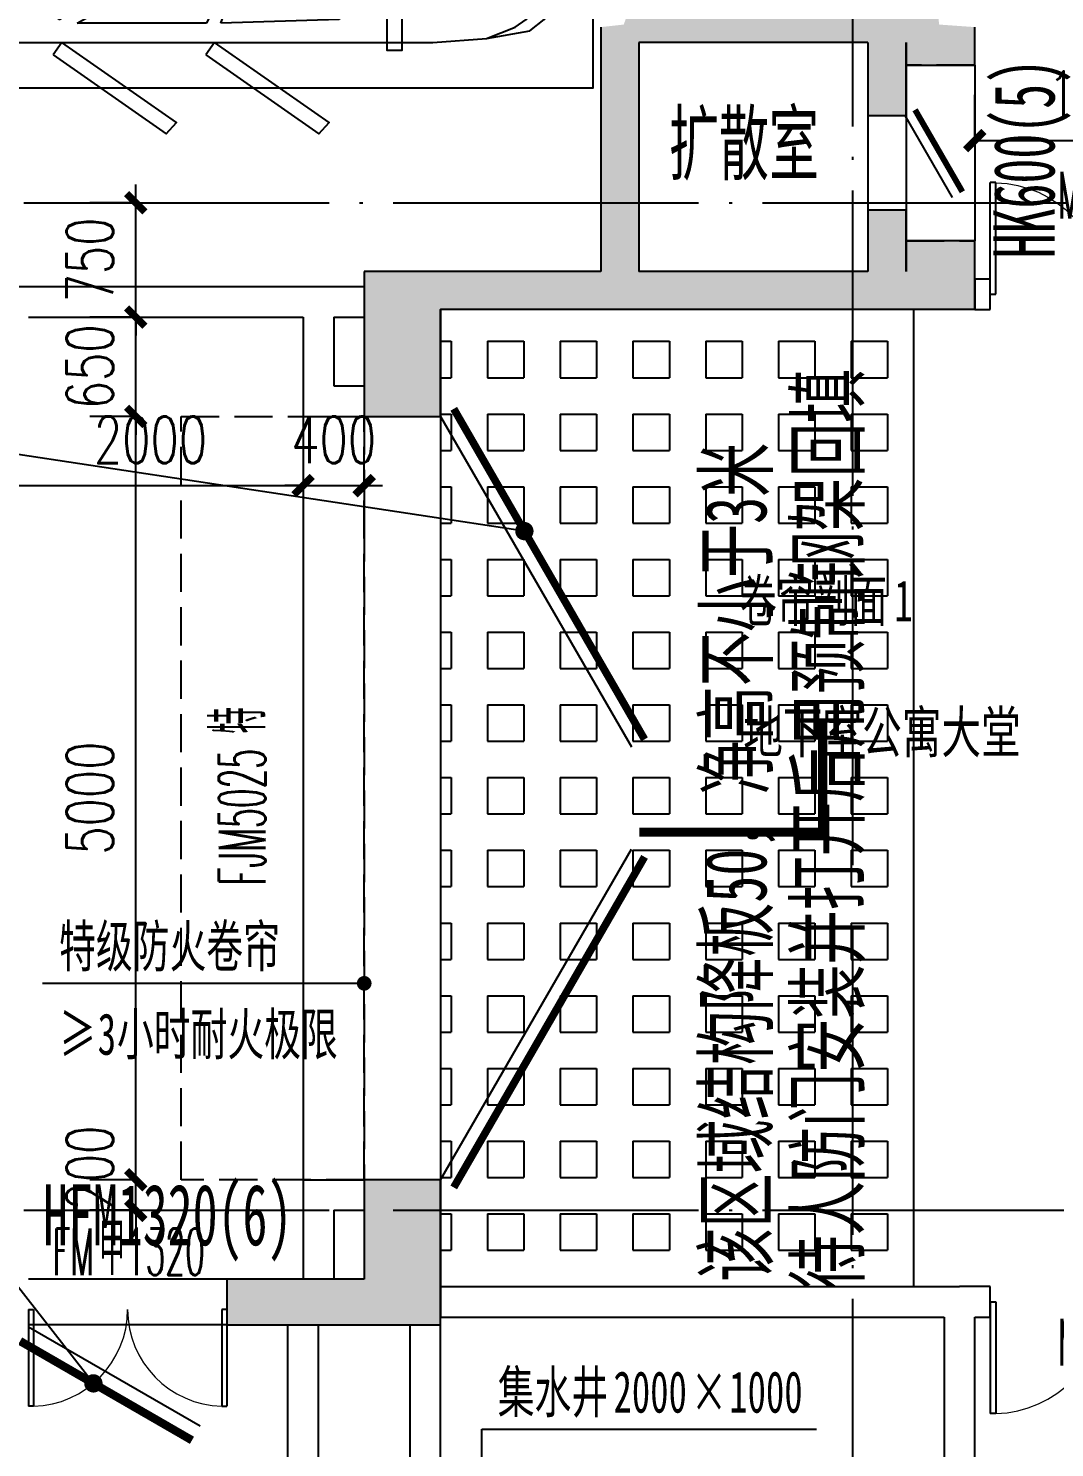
# Model space of a CAD drawing. Header units: millimetres. Extents: x 12325263 to 13848842, y -1463133 to 573208.
# Drawn here: x 12559397 to 12566120, y -1362641 to -1353345 of the extents above; entities that cross this region are included whole.
import ezdxf

# ---------------------------------------------------------------- set-up
doc = ezdxf.new("R2010")
doc.units = ezdxf.units.MM
doc.header["$LTSCALE"] = 1000
for name, pattern in [('__DASH', [0.35, 0.25, -0.1]), ('DASH', [0.35, 0.25, -0.1]), ('DOTE', [2.42, 2, -0.2, 0.02, -0.2]), ('地下室负三层平面图$0$-3F平面$0$$AUDIT_BAD_LTYPE2', [0])]:
    doc.linetypes.add(name, pattern=pattern)
for name, color, linetype in [('A-ANNO-DIMS', 83, 'Continuous'), ('A-ANNO-SYMB', 3, 'Continuous'), ('A-ANNO-TEXT', 7, 'Continuous'), ('A-AXIS', 16, 'DOTE'), ('A-WALL', 5, 'Continuous'), ('A-WALL-PATT', 8, 'Continuous'), ('A_WALL(防火墙)', 151, 'Continuous'), ('AXIS', 3, 'Continuous'), ('DOOR_FIRE', 1, 'Continuous'), ('DOOR_FIRE_TEXT', 7, 'Continuous'), ('PUB_HATCH', 8, 'Continuous'), ('PUB_TEXT', 7, 'Continuous'), ('WINDOW', 4, 'Continuous'), ('WINDOW_TEXT', 7, 'Continuous'), ('人防墙', 6, 'Continuous'), ('人防平时标注', 42, 'Continuous'), ('人防门', 60, 'Continuous'), ('人防门编号', 73, 'Continuous'), ('商业酒店共享车位', 53, 'Continuous'), ('防火卷帘', 141, 'Continuous')]:
    doc.layers.add(name, color=color, linetype=linetype)
doc.layers.add('人防文字', color=3, linetype='Continuous', lineweight=15)
doc.styles.add('_TCH_DIM_T3', font='SIMPLEX.shx', dxfattribs={"width": 0.705882, "bigfont": 'GBCBIG.shx'})
doc.styles.add('_TCH_WINDOW', font='SIMPLEX', dxfattribs={"width": 0.7, "height": 3.5, "bigfont": 'GBCBIG'})
doc.styles.add('TITXV', font='', dxfattribs={"width": 0.7})
doc.styles.add('宋体', font='', dxfattribs={"width": 0.65})
doc.styles.add('标注宋体', font='', dxfattribs={"width": 0.6})
doc.styles.get('TITXV').set_extended_font_data('SimSun')
doc.styles.get('宋体').set_extended_font_data('SimSun')
doc.styles.get('标注宋体').set_extended_font_data('NSimSun')
doc.dimstyles.new('_TCH_ARCH&&120', dxfattribs={"dimtxt": 306, "dimasz": 120, "dimexe": 300, "dimexo": 360, "dimgap": 147, "dimtad": 1, "dimdec": 0, "dimzin": 0, "dimdsep": 46, "dimtxsty": '_TCH_DIM_T3', "dimblk": 'ARCHTICK', "dimcen": 0.09, "dimclrt": 7, "dimazin": 2, "dimtfac": 1, "dimtdec": 0, "dimtix": 1, "dimtmove": 2, "dimatfit": 3, "dimfxl": 1, "dimfxlon": 1, "dimtolj": 1, "dimtzin": 0, "dimarcsym": 0})

# ---------------------------------------------------------------- blocks, each defined once
blk = doc.blocks.new('asdgafgfadagagfdhdagdgfasdgagasdgdfgdsfh$DorLib2D$00000211')
at = {"color": 0}
for p, q in [((-0.5, 0.05), (-0.067, 0.3)), ((0.5, 0.05), (0.067, 0.3))]:
    blk.add_line(p, q, dxfattribs=at)
at = {"color": 0, "const_width": 0.01}
for points in [[(-0.51, 0.0673), (-0.077, 0.3173)], [(0.51, 0.0673), (0.077, 0.3173)]]:
    blk.add_lwpolyline(points, dxfattribs=at)
blk = doc.blocks.new('asdgafgfadagagfdhdagdgfasdgagasdgdfgdsfh$DorLib2D$00000192')
at = {"color": 0}
blk.add_line((-0.5, 0.125), (0.366, 0.625), dxfattribs=at)
at = {"color": 0, "const_width": 0.0417}
blk.add_lwpolyline([(-0.5417, 0.1972), (0.3244, 0.6972)], dxfattribs=at)
blk = doc.blocks.new('asdgafgfadagagfdhdagdgfasdgagasdgdfgdsfh$DorLib2D$00000190')
at = {"color": 0}
blk.add_line((-0.5, 0.187), (0.366, 0.687), dxfattribs=at)
at = {"color": 0, "const_width": 0.0625}
blk.add_lwpolyline([(-0.562, 0.296), (0.304, 0.796)], dxfattribs=at)
blk = doc.blocks.new('asdgafgf20230228-rf3')
at = {"layer": 'PUB_HATCH'}
for points in [[(21870, 7066.7), (21770, 7150), (20370, 7150), (20320, 7016.7), (20420, 6900), (21870, 6900)], [(22036.6, 6983.4), (22020, 7150), (21970, 7150), (21870, 7066.7), (21870, 6900), (21920, 6900)], [(22386.6, 7016.7), (22370, 7150), (22020, 7150), (22036.6, 6983.4), (22170, 6900)], [(20320, 7016.7), (20170, 7000), (20170, 5400), (20286.6, 5316.7), (20420, 5400), (20420, 6900)], [(21920, 6900), (21920, 6420), (22170, 6420), (22170, 6900), (22036.6, 6983.4)], [(22170, 6900), (22170, 6750), (22620, 6750), (22620, 7000), (22386.6, 7016.7)], [(22170, 5400), (22170, 5800), (21920, 5800), (21920, 5400), (22036.6, 5316.7)], [(22620, 5150), (22620, 5600), (22170, 5600), (22170, 5400)], [(18620, 5400), (18620, 4450), (19120, 4450), (19120, 5150)], [(20286.6, 5316.7), (20170, 5400), (18620, 5400), (19120, 5150), (20270, 5150)], [(22036.6, 5316.7), (21920, 5400), (20420, 5400), (20286.6, 5316.7), (20270, 5150), (22020, 5150)], [(22620, 5150), (22170, 5400), (22036.6, 5316.7), (22020, 5150)], [(19120, -1500), (19120, -550), (18620, -550), (18620, -1200)], [(18620, -1200), (17720, -1200), (17720, -1500), (19120, -1500)]]:
    blk.add_hatch(color=256, dxfattribs=at).paths.add_polyline_path(points)
at = {"layer": '人防平时标注'}
h = blk.add_hatch(dxfattribs=at)
h.set_pattern_fill('SQUARE', color=8, scale=150, angle=-90.00007)
h.set_pattern_definition([(269.9999303, (-12577876.82, 1359736.82), (238.125, -0.0002897), [238.125, -238.125]), (359.9999303, (-12577876.82, 1359736.82), (0.0002897, 238.125), [238.125, -238.125])])
h.paths.add_polyline_path([(22220, 5150), (19120, 5150), (19120, -1250), (22220, -1250)])
at = {"layer": '人防墙'}
for p, q in [((20170, 7000), (20170, 5400)), ((22620, 6750), (22620, 7000)), ((20420, 6900), (20420, 5400)), ((21870, 6900), (20420, 6900)), ((21920, 6900), (21870, 6900)), ((21920, 6900), (21920, 6420)), ((22170, 6900), (22170, 6900)), ((22170, 6900), (22170, 6750)), ((22170, 6420), (22170, 6900)), ((22170, 6750), (22620, 6750)), ((21920, 6420), (22170, 6420)), ((22170, 5800), (21920, 5800)), ((21920, 5800), (21920, 5400)), ((22170, 5400), (22170, 5800)), ((22620, 5600), (22170, 5600)), ((22170, 5600), (22170, 5400)), ((22620, 5150), (22620, 5600)), ((18620, 5400), (18620, 4450)), ((20170, 5400), (18620, 5400)), ((21920, 5400), (20420, 5400)), ((22170, 5400), (22170, 5400)), ((19120, 4450), (19120, 5150)), ((20270, 5150), (19120, 5150)), ((22020, 5150), (20270, 5150)), ((22620, 5150), (22020, 5150)), ((18620, 4450), (19120, 4450)), ((19120, -550), (18620, -550)), ((18620, -550), (18620, -1200)), ((19120, -1500), (19120, -550)), ((18620, -1200), (17720, -1200)), ((17720, -1200), (17720, -1500)), ((17720, -1500), (19120, -1500))]:
    blk.add_line(p, q, dxfattribs=at)
at = {"layer": '人防平时标注'}
blk.add_lwpolyline([(22220, 5150), (19120, 5150), (19120, -1250), (22220, -1250)], close=True, dxfattribs=at)
at = {"layer": '人防门', "linetype": 'DASH'}
for p, q in [((22620, 6750), (22170, 6750)), ((22170, 5600), (22620, 5600))]:
    blk.add_line(p, q, dxfattribs=at)
at = {"layer": '人防门'}
for p, q in [((22170, 6750, 31.5), (22170, 5600, 31.5)), ((22620, 6750, 31.5), (22620, 5600, 31.5)), ((21920, 6420, 0), (21920, 5800, 0)), ((22170, 6420, 0), (22170, 5800, 0)), ((17720, -1200), (16420, -1200)), ((17720, -1500), (16420, -1500))]:
    blk.add_line(p, q, dxfattribs=at)
at = {"layer": '人防门编号'}
for p, q in [((19669.2, 3698.8), (14923.2, 4416.8)), ((16845.9, -1883.5), (13722.2, 2109.5))]:
    blk.add_line(p, q, dxfattribs=at)
at = {"layer": '人防门编号', "const_width": 60}
for points in [[(19698.9, 3694.3, 1), (19639.5, 3703.2, 1)], [(16864.4, -1907.1, 1), (16827.4, -1859.8, 1)]]:
    blk.add_lwpolyline(points, format="xyb", close=True, dxfattribs=at)
at = {"layer": '人防门'}
for name, p, xscale, yscale, zscale, rotation in [('asdgafgfadagagfdhdagdgfasdgagasdgdfgdsfh$DorLib2D$00000190', (22045, 6110), 620, 620, 250, 269.999759570935), ('asdgafgfadagagfdhdagdgfasdgagasdgdfgdsfh$DorLib2D$00000192', (17070, -1350), -1300, 1300, 300, 179.9999264240793)]:
    blk.add_blockref(name, p, dxfattribs=dict(at, xscale=xscale, yscale=yscale, zscale=zscale, rotation=rotation))
at = {"layer": '人防门', "ltscale": 1000, "xscale": 5000, "yscale": 5000, "zscale": 500, "rotation": 269.9998030893573}
blk.add_blockref('asdgafgfadagagfdhdagdgfasdgagasdgdfgdsfh$DorLib2D$00000211', (18870, 1950), dxfattribs=at)
at = {"layer": '人防平时标注', "style": '标注宋体', "width": 0.65}
for s, p in [('待人防门安装并打开后用预制钢架回填', (21854.7, -1267.5, 0)), ('该区域结构降板50，净高不小于3米', (21254.7, -1217.4, 0))]:
    blk.add_text(s, height=400, rotation=89.99993, dxfattribs=at).set_placement(p)
at = {"layer": '人防文字', "style": '标注宋体', "width": 0.6}
blk.add_text('扩散室', height=400, rotation=359.99992, dxfattribs=at).set_placement((20616.7, 6040.9, 0))
at = {"layer": '人防门编号', "style": '标注宋体', "width": 0.6}
for s, rotation, p in [('HK600(5)', 90, (23142, 5485.6, 0)), ('HFM1320(6)', 359.99945, (16516.6, -979, 0))]:
    blk.add_text(s, height=400, rotation=rotation, dxfattribs=at).set_placement(p)
blk = doc.blocks.new('qlzw')
at = {"layer": 'A-AXIS'}
for p, q in [((12431366.8, 979489.8), (12431366.8, 1082089.8)), ((12411416.8, 1027389.8), (12486866.8, 1027389.8)), ((12411416.8, 1020789.8), (12486866.8, 1020789.8))]:
    blk.add_line(p, q, dxfattribs=at)
blk = doc.blocks.new('asdfsfsdf')
at = {"color": 253, "linetype": '地下室负三层平面图$0$-3F平面$0$$AUDIT_BAD_LTYPE2', "transparency": 33554559, "extrusion": (0.000447791, 3.52996e-16, 1)}
for p, q in [((-500, -141.2, 0.2), (-725, -211.8, 0.3)), ((-168.7, -110, 0.1), (-500, -141.2, 0.2)), ((168.7, -110, -0.1), (-168.7, -110, 0.1)), ((168.7, -110, -0.1), (500, -141.2, -0.2)), ((500, -141.2, -0.2), (725, -211.8, -0.3)), ((-725, -211.8, 0.3), (-825, -329.4, 0.4)), ((-350, -258.8, 0.2), (-575, -1317.6, 0.3)), ((350, -258.8, -0.2), (575, -1317.6, -0.3)), ((725, -211.8, -0.3), (825, -329.4, -0.4)), ((-825, -329.4, 0.4), (-875, -447.1, 0.4)), ((825, -329.4, -0.4), (875, -447.1, -0.4)), ((-275, -1364.7, 0.1), (-575, -1411.8, 0.3)), ((0, -1341.2), (-275, -1364.7, 0.1)), ((0, -1341.2), (275, -1364.7, -0.1)), ((275, -1364.7, -0.1), (575, -1411.8, -0.3)), ((-675, -1458.8, 0.3), (-750, -1552.9, 0.3)), ((-575, -1411.8, 0.3), (-675, -1458.8, 0.3)), ((575, -1411.8, -0.3), (675, -1458.8, -0.3)), ((675, -1458.8, -0.3), (750, -1552.9, -0.3)), ((-750, -1552.9, 0.3), (-525, -1952.9, 0.2)), ((750, -1552.9, -0.3), (525, -1952.9, -0.2)), ((-775, -2517.6, 0.3), (-775, -1670.6, 0.3)), ((-775, -1670.6, 0.3), (-575, -2023.5, 0.3)), ((775, -1670.6, -0.3), (575, -2023.5, -0.3)), ((775, -2517.6, -0.3), (775, -1670.6, -0.3)), ((-275, -1882.4, 0.1), (0, -1858.8)), ((275, -1882.4, -0.1), (0, -1858.8)), ((-525, -1952.9, 0.2), (-425, -1905.9, 0.2)), ((-425, -1905.9, 0.2), (-275, -1882.4, 0.1)), ((425, -1905.9, -0.2), (275, -1882.4, -0.1)), ((525, -1952.9, -0.2), (425, -1905.9, -0.2)), ((-575, -2023.5, 0.3), (-575, -2611.8, 0.3)), ((575, -2023.5, -0.3), (575, -2611.8, -0.3)), ((-575, -2611.8, 0.3), (-775, -2517.6, 0.3)), ((575, -2611.8, -0.3), (775, -2517.6, -0.3)), ((-775, -2611.8, 0.3), (-575, -2682.4, 0.3)), ((-750, -3388.2, 0.3), (-775, -2611.8, 0.3)), ((-575, -2682.4, 0.3), (-575, -3129.4, 0.3)), ((775, -2611.8, -0.3), (575, -2682.4, -0.3)), ((575, -2682.4, -0.3), (575, -3129.4, -0.3)), ((750, -3388.2, -0.3), (775, -2611.8, -0.3)), ((-575, -3129.4, 0.3), (-600, -3247.1, 0.3)), ((575, -3129.4, -0.3), (600, -3247.1, -0.3)), ((-600, -3247.1, 0.3), (-725, -3411.8, 0.3)), ((600, -3247.1, -0.3), (725, -3411.8, -0.3)), ((-725, -3411.8, 0.3), (-750, -3388.2, 0.3)), ((725, -3411.8, -0.3), (750, -3388.2, -0.3)), ((-625, -3505.9, 0.3), (-675, -3600, 0.3)), ((-600, -3482.4, 0.3), (-625, -3505.9, 0.3)), ((-575, -3482.4, 0.3), (-600, -3482.4, 0.3)), ((-550, -3505.9, 0.2), (-575, -3482.4, 0.3)), ((-500, -3529.4, 0.2), (-550, -3505.9, 0.2)), ((-275, -3552.9, 0.1), (-500, -3529.4, 0.2)), ((275, -3552.9, -0.1), (500, -3529.4, -0.2)), ((500, -3529.4, -0.2), (550, -3505.9, -0.2)), ((550, -3505.9, -0.2), (575, -3482.4, -0.3)), ((575, -3482.4, -0.3), (600, -3482.4, -0.3)), ((600, -3482.4, -0.3), (625, -3505.9, -0.3)), ((625, -3505.9, -0.3), (675, -3600, -0.3)), ((-675, -3600, 0.3), (-675, -3741.2, 0.3)), ((0, -3552.9), (-275, -3552.9, 0.1)), ((0, -3552.9), (275, -3552.9, -0.1)), ((675, -3600, -0.3), (675, -3741.2, -0.3)), ((-675, -3741.2, 0.3), (-625, -3882.4, 0.3)), ((675, -3741.2, -0.3), (625, -3882.4, -0.3)), ((-625, -3882.4, 0.3), (-550, -3952.9, 0.2)), ((625, -3882.4, -0.3), (550, -3952.9, -0.2)), ((-550, -3952.9, 0.2), (-200, -4023.5, 0.1)), ((550, -3952.9, -0.2), (200, -4023.5, -0.1)), ((-200, -4023.5, 0.1), (0, -4023.5)), ((200, -4023.5, -0.1), (0, -4023.5)), ((-875, -4352.9, 0.4), (-800, -4541.2, 0.4)), ((875, -4352.9, -0.4), (800, -4541.2, -0.4)), ((-800, -4541.2, 0.4), (-750, -4611.8, 0.3)), ((800, -4541.2, -0.4), (750, -4611.8, -0.3)), ((-750, -4611.8, 0.3), (-641.2, -4680, 0.3)), ((750, -4611.8, -0.3), (641.2, -4680, -0.3)), ((641.2, -4680, -0.3), (-641.2, -4680, 0.3))]:
    blk.add_line(p, q, dxfattribs=at)
for points in [[(-475, -23.5), (-150, 0), (150, 0), (475, -23.5), (725, -94.1), (800, -141.2), (875, -258.8), (900, -823.5), (900, -4000), (875, -4352.9), (825, -4635.3), (750, -4729.4), (675, -4776.5), (500, -4800), (-500, -4800), (-675, -4776.5), (-750, -4729.4), (-825, -4635.3), (-875, -4352.9), (-900, -4000), (-900, -823.5), (-875, -258.8), (-800, -141.2), (-725, -94.1)], [(-981.9, -1513.2), (-1500, -2253.1), (-1425.3, -2320.8), (-900, -1570.6)]]:
    blk.add_lwpolyline(points, close=True, dxfattribs=at)
at = {"color": 253, "linetype": '地下室负三层平面图$0$-3F平面$0$$AUDIT_BAD_LTYPE2', "transparency": 33554559, "extrusion": (0.000447791, 3.52996e-16, 1), "elevation": 0}
for points in [[(981.9, -1513.2), (1500, -2253.1), (1425.3, -2320.8), (900, -1570.6)], [(-900, -2570.6), (-981.9, -2513.2), (-1500, -3253.1), (-1425.3, -3320.8)], [(981.9, -2513.2), (1500, -3253.1), (1425.3, -3320.8), (900, -2570.6)]]:
    blk.add_lwpolyline(points, close=True, dxfattribs=at)
blk = doc.blocks.new('A$C06465456')
for points in [[(0, 5300), (2400, 5300), (2400, 0), (0, 0)], [(250, 4050), (250, 3950), (2150, 3950), (2150, 4050)]]:
    blk.add_lwpolyline(points, close=True)
at = {"xscale": -1, "rotation": 180}
blk.add_blockref('asdfsfsdf', (1200, 250), dxfattribs=at)
blk = doc.blocks.new('_ArchTick')
at = {"color": 0, "linetype": 'ByBlock', "const_width": 0.4}
blk.add_lwpolyline([(-0.5, -0.5), (0.5, 0.5)], dxfattribs=at)
blk = doc.blocks.new('*D3245')
at = {"layer": 'A-ANNO-DIMS', "color": 0, "lineweight": -2, "transparency": 16777216}
for p, q in [((12560100, -1354486.8), (12560100, -1354366.8)), ((12560101, -1354486.8), (12559800, -1354486.8)), ((12560100, -1355236.8), (12560100, -1354486.8)), ((12560101, -1355236.8), (12559800, -1355236.8)), ((12560100, -1355236.8), (12560100, -1355356.8))]:
    blk.add_line(p, q, dxfattribs=at)
at = {"layer": 'Defpoints', "color": 0, "transparency": 16777216}
for p in [(12560100, -1354486.8), (12561196.8, -1354486.8), (12561196.8, -1355236.8)]:
    blk.add_point(p, dxfattribs=at)
at = {"layer": 'A-ANNO-DIMS', "color": 0, "lineweight": -2, "transparency": 16777216, "xscale": 120, "yscale": 120, "zscale": 120}
for p, rotation in [((12560100, -1354486.8), 270), ((12560100, -1355236.8), 90)]:
    blk.add_blockref('_ArchTick', p, dxfattribs=dict(at, rotation=rotation))
at = {"layer": 'A-ANNO-DIMS', "color": 7, "transparency": 16777216, "insert": (12559800, -1354861.8), "char_height": 306, "attachment_point": 5, "rotation": 90, "style": '_TCH_DIM_T3'}
blk.add_mtext('\\A1;750', dxfattribs=at)
blk = doc.blocks.new('*D3246')
at = {"layer": 'A-ANNO-DIMS', "color": 0, "lineweight": -2, "transparency": 16777216}
for p, q in [((12560100, -1355236.8), (12560100, -1355116.8)), ((12560101, -1355236.8), (12559800, -1355236.8)), ((12560100, -1355886.8), (12560100, -1355236.8)), ((12560101, -1355886.8), (12559800, -1355886.8)), ((12560100, -1355886.8), (12560100, -1356006.8))]:
    blk.add_line(p, q, dxfattribs=at)
at = {"layer": 'Defpoints', "color": 0, "transparency": 16777216}
for p in [(12560100, -1355236.8), (12561196.8, -1355236.8), (12561196.8, -1355886.8)]:
    blk.add_point(p, dxfattribs=at)
at = {"layer": 'A-ANNO-DIMS', "color": 0, "lineweight": -2, "transparency": 16777216, "xscale": 120, "yscale": 120, "zscale": 120}
for p, rotation in [((12560100, -1355236.8), 270), ((12560100, -1355886.8), 90)]:
    blk.add_blockref('_ArchTick', p, dxfattribs=dict(at, rotation=rotation))
at = {"layer": 'A-ANNO-DIMS', "color": 7, "transparency": 16777216, "insert": (12559800, -1355561.8), "char_height": 306, "attachment_point": 5, "rotation": 90, "style": '_TCH_DIM_T3'}
blk.add_mtext('\\A1;650', dxfattribs=at)
blk = doc.blocks.new('*D3247')
at = {"layer": 'A-ANNO-DIMS', "color": 0, "lineweight": -2, "transparency": 16777216}
for p, q in [((12560101, -1355886.8), (12559800, -1355886.8)), ((12560100, -1360886.8), (12560100, -1355886.8)), ((12560101, -1360886.8), (12559800, -1360886.8))]:
    blk.add_line(p, q, dxfattribs=at)
at = {"layer": 'Defpoints', "color": 0, "transparency": 16777216}
for p in [(12560100, -1355886.8), (12561196.8, -1355886.8), (12561196.8, -1360886.8)]:
    blk.add_point(p, dxfattribs=at)
at = {"layer": 'A-ANNO-DIMS', "color": 0, "lineweight": -2, "transparency": 16777216, "xscale": 120, "yscale": 120, "zscale": 120}
for p, rotation in [((12560100, -1355886.8), 90), ((12560100, -1360886.8), 270)]:
    blk.add_blockref('_ArchTick', p, dxfattribs=dict(at, rotation=rotation))
at = {"layer": 'A-ANNO-DIMS', "color": 7, "transparency": 16777216, "insert": (12559800, -1358386.8), "char_height": 306, "attachment_point": 5, "rotation": 90, "style": '_TCH_DIM_T3'}
blk.add_mtext('\\A1;5000', dxfattribs=at)
blk = doc.blocks.new('*D3248')
at = {"layer": 'A-ANNO-DIMS', "color": 0, "lineweight": -2, "transparency": 16777216}
for p, q in [((12560100, -1360886.8), (12560100, -1360766.8)), ((12560101, -1360886.8), (12559800, -1360886.8)), ((12560100, -1361086.8), (12560100, -1360886.8)), ((12560101, -1361086.8), (12559800, -1361086.8)), ((12560100, -1361086.8), (12560100, -1361206.8))]:
    blk.add_line(p, q, dxfattribs=at)
at = {"layer": 'Defpoints', "color": 0, "transparency": 16777216}
for p in [(12560100, -1360886.8), (12561196.8, -1360886.8), (12561196.8, -1361086.8)]:
    blk.add_point(p, dxfattribs=at)
at = {"layer": 'A-ANNO-DIMS', "color": 0, "lineweight": -2, "transparency": 16777216, "xscale": 120, "yscale": 120, "zscale": 120}
for p, rotation in [((12560100, -1360886.8), 270), ((12560100, -1361086.8), 90)]:
    blk.add_blockref('_ArchTick', p, dxfattribs=dict(at, rotation=rotation))
at = {"layer": 'A-ANNO-DIMS', "color": 7, "transparency": 16777216, "insert": (12559800, -1360810), "char_height": 306, "attachment_point": 5, "rotation": 90, "style": '_TCH_DIM_T3'}
blk.add_mtext('\\A1;200', dxfattribs=at)
blk = doc.blocks.new('*D3297')
at = {"layer": 'A-ANNO-DIMS', "color": 0, "lineweight": -2, "transparency": 16777216}
for p, q in [((12559196.8, -1356339), (12559196.8, -1356640)), ((12559196.8, -1356340), (12561196.8, -1356340)), ((12561196.8, -1356339), (12561196.8, -1356640))]:
    blk.add_line(p, q, dxfattribs=at)
at = {"layer": 'Defpoints', "color": 0, "transparency": 16777216}
for p in [(12559196.8, -1355236.8), (12561196.8, -1355236.8), (12561196.8, -1356340)]:
    blk.add_point(p, dxfattribs=at)
at = {"layer": 'A-ANNO-DIMS', "color": 0, "lineweight": -2, "transparency": 16777216, "xscale": 120, "yscale": 120, "zscale": 120, "rotation": 180}
blk.add_blockref('_ArchTick', (12559196.8, -1356340), dxfattribs=at)
at = {"layer": 'A-ANNO-DIMS', "color": 0, "lineweight": -2, "transparency": 16777216, "xscale": 120, "yscale": 120, "zscale": 120}
blk.add_blockref('_ArchTick', (12561196.8, -1356340), dxfattribs=at)
at = {"layer": 'A-ANNO-DIMS', "color": 7, "transparency": 16777216, "insert": (12560196.8, -1356040), "char_height": 306, "attachment_point": 5, "style": '_TCH_DIM_T3'}
blk.add_mtext('\\A1;2000', dxfattribs=at)
blk = doc.blocks.new('*D3298')
at = {"layer": 'A-ANNO-DIMS', "color": 0, "lineweight": -2, "transparency": 16777216}
for p, q in [((12561196.8, -1356340), (12561076.8, -1356340)), ((12561196.8, -1356339), (12561196.8, -1356640)), ((12561196.8, -1356340), (12561596.8, -1356340)), ((12561596.8, -1356339), (12561596.8, -1356640)), ((12561596.8, -1356340), (12561716.8, -1356340))]:
    blk.add_line(p, q, dxfattribs=at)
at = {"layer": 'Defpoints', "color": 0, "transparency": 16777216}
for p in [(12561196.8, -1355236.8), (12561596.8, -1355236.8), (12561596.8, -1356340)]:
    blk.add_point(p, dxfattribs=at)
at = {"layer": 'A-ANNO-DIMS', "color": 0, "lineweight": -2, "transparency": 16777216, "xscale": 120, "yscale": 120, "zscale": 120}
blk.add_blockref('_ArchTick', (12561196.8, -1356340), dxfattribs=at)
at = {"layer": 'A-ANNO-DIMS', "color": 0, "lineweight": -2, "transparency": 16777216, "xscale": 120, "yscale": 120, "zscale": 120, "rotation": 180}
blk.add_blockref('_ArchTick', (12561596.8, -1356340), dxfattribs=at)
at = {"layer": 'A-ANNO-DIMS', "color": 7, "transparency": 16777216, "insert": (12561396.8, -1356040), "char_height": 306, "attachment_point": 5, "style": '_TCH_DIM_T3'}
blk.add_mtext('\\A1;400', dxfattribs=at)
blk = doc.blocks.new('*D3299')
at = {"layer": 'A-ANNO-DIMS', "color": 0, "lineweight": -2, "transparency": 16777216}
for p, q in [((12565596.8, -1354081), (12565596.8, -1353780)), ((12567296.8, -1354081), (12567296.8, -1353780)), ((12565596.8, -1354080), (12567296.8, -1354080))]:
    blk.add_line(p, q, dxfattribs=at)
at = {"layer": 'Defpoints', "color": 0, "transparency": 16777216}
for p in [(12567296.8, -1354080), (12565596.8, -1354986.8), (12567296.8, -1354986.8)]:
    blk.add_point(p, dxfattribs=at)
at = {"layer": 'A-ANNO-DIMS', "color": 0, "lineweight": -2, "transparency": 16777216, "xscale": 120, "yscale": 120, "zscale": 120, "rotation": 180}
blk.add_blockref('_ArchTick', (12565596.8, -1354080), dxfattribs=at)
at = {"layer": 'A-ANNO-DIMS', "color": 0, "lineweight": -2, "transparency": 16777216, "xscale": 120, "yscale": 120, "zscale": 120}
blk.add_blockref('_ArchTick', (12567296.8, -1354080), dxfattribs=at)
at = {"layer": 'A-ANNO-DIMS', "color": 7, "transparency": 16777216, "insert": (12566446.8, -1353780), "char_height": 306, "attachment_point": 5, "style": '_TCH_DIM_T3'}
blk.add_mtext('\\A1;1700', dxfattribs=at)
blk = doc.blocks.new('$DorLib2D$00000002')
for p, q in [((-0.5, 0), (-0.5, 0.4875)), ((-0.475, 0.4875), (-0.5, 0.4875)), ((-0.475, 0), (-0.475, 0.4875)), ((0.475, 0), (0.475, 0.4875)), ((0.475, 0.4875), (0.5, 0.4875)), ((0.5, 0), (0.5, 0.4875)), ((-0.5, 0), (-0.475, 0)), ((0.5, 0), (0.475, 0))]:
    blk.add_line(p, q)
at = {"lineweight": 13}
for centre, start, end in [((-0.4875, 0), 0, 88.53072), ((0.4875, 0), 91.46928, 180)]:
    blk.add_arc(centre, 0.4875, start, end, dxfattribs=at)
blk = doc.blocks.new('$DorLib2D$00000037')
at = {"linetype": 'DASH'}
blk.add_line((0.5, 0), (-0.5, 0), dxfattribs=at)

msp = doc.modelspace()

# ---------------------------------------------------------------- hatches: boundary and pattern name
at = {"layer": 'A-WALL-PATT'}
h = msp.add_hatch(dxfattribs=at)
h.set_pattern_fill('ANSI37', color=252, scale=400)
h.set_pattern_definition([(45, (0, 0), (-449.012806, 449.012806), []), (135, (0, 0), (-449.012806, -449.012806), [])])
h.paths.add_polyline_path([(12504241.6, -1283958), (12637591.6, -1283958), (12637591.6, -1405608), (12504241.6, -1405608)])
h.paths.add_polyline_path([(12536667.4, -1284257.5), (12508912.2, -1303721.7), (12510476.6, -1305952.6), (12510476.6, -1360683.5), (12523697, -1360697.5), (12523657.2, -1398386.8), (12613949.5, -1398386.7), (12628138.6, -1317575.9), (12611264, -1314613), (12574996.8, -1314613), (12574997.8, -1307236.8), (12568296.8, -1307236.8), (12568296.8, -1310085.9), (12554779.2, -1310084.1)], flags=16)

# ---------------------------------------------------------------- linework, layer by layer
at = {"layer": 'A-ANNO-SYMB', "const_width": 60}
msp.add_lwpolyline([(12564600, -1357890), (12564600, -1358610), (12563400, -1358610)], dxfattribs=at)
at = {"layer": 'A-WALL'}
for p, q in [((12559196.8, -1355036.8), (12561296.8, -1355036.8)), ((12561296.8, -1355036.8), (12561596.8, -1355036.8)), ((12561596.8, -1355036.8), (12561596.8, -1355236.8)), ((12565696.8, -1354986.8), (12565596.8, -1354986.8)), ((12565596.8, -1354986.8), (12565596.8, -1355186.8)), ((12565696.8, -1355186.8), (12565696.8, -1354986.8)), ((12559396.8, -1355236.8), (12561196.8, -1355236.8)), ((12561196.8, -1355236.8), (12561196.8, -1355886.8)), ((12561396.8, -1355236.8), (12561396.8, -1355686.8)), ((12561396.8, -1355236.8), (12561596.8, -1355236.8)), ((12565596.8, -1355186.8), (12565696.8, -1355186.8)), ((12561396.8, -1355686.8), (12561596.9, -1355686.8)), ((12561596.9, -1355686.8), (12561596.9, -1355886.8)), ((12561196.8, -1355886.8), (12561596.9, -1355886.8)), ((12561196.8, -1360886.8), (12561196.8, -1361536.8)), ((12561196.8, -1360886.8), (12561596.8, -1360886.8)), ((12561596.8, -1360886.8), (12561596.8, -1361086.8)), ((12561396.8, -1361086.8), (12561396.8, -1361536.8)), ((12561396.8, -1361086.8), (12561596.8, -1361086.8)), ((12561396.8, -1361536.8), (12561196.8, -1361536.8)), ((12562096.8, -1361586.8), (12565496.8, -1361586.8)), ((12562096.8, -1361586.8), (12562096.8, -1361786.8)), ((12565696.8, -1361586.8), (12565496.8, -1361586.8)), ((12565696.8, -1361786.8), (12565696.8, -1361586.8)), ((12561096.8, -1364286.8), (12561096.8, -1361836.8)), ((12561096.8, -1361836.8), (12561296.8, -1361836.8)), ((12561296.8, -1364286.8), (12561296.8, -1361836.8)), ((12561896.8, -1364286.8), (12561896.8, -1361836.8)), ((12561896.8, -1361836.8), (12562096.8, -1361836.8)), ((12562096.8, -1361786.8), (12565396.8, -1361786.8)), ((12562096.8, -1364286.8), (12562096.8, -1361836.8)), ((12565396.8, -1361786.8), (12565396.8, -1363186.8)), ((12565596.8, -1363186.8), (12565596.8, -1361786.8)), ((12565596.8, -1361786.8), (12565696.8, -1361786.8))]:
    msp.add_line(p, q, dxfattribs=at)
at = {"layer": 'AXIS'}
for p, q in [((12560970, -1359600), (12559490, -1359600)), ((12561596.8, -1359600), (12560970, -1359600)), ((12562366.8, -1364036.8), (12562366.8, -1362520)), ((12562366.8, -1362520), (12564560, -1362520))]:
    msp.add_line(p, q, dxfattribs=at)
at = {"layer": 'AXIS', "const_width": 48}
msp.add_lwpolyline([(12561620.8, -1359600, 1), (12561572.8, -1359600, 1)], format="xyb", close=True, dxfattribs=at)
at = {"layer": '防火卷帘', "color": 6, "linetype": '__DASH'}
msp.add_lwpolyline([(12560396.8, -1355886.7), (12561596.8, -1355886.7), (12561596.8, -1360886.4), (12560396.8, -1360886.4)], close=True, dxfattribs=at)
at = {"layer": '防火卷帘', "linetype": 'DASH'}
msp.add_lwpolyline([(12561596.8, -1360886.8), (12561596.8, -1355886.7)], dxfattribs=at)

# ---------------------------------------------------------------- block references
at = {"layer": 'A_WALL(防火墙)'}
msp.add_blockref('qlzw', (133430, -2381876.5), dxfattribs=at)
at = {"layer": 'DOOR_FIRE', "xscale": -1300, "yscale": -1300, "zscale": 100}
msp.add_blockref('$DorLib2D$00000002', (12560046.8, -1361736.8), dxfattribs=at)
at = {"layer": 'WINDOW'}
ref = msp.add_blockref('$DorLib2D$00000002', (12566446.8, -1355086.8), dxfattribs=dict(at, xscale=-1500, yscale=1500, zscale=200, rotation=359.9999999999649))
ref.add_attrib('A', 'M1521', (12566140.8, -1354589.8), dxfattribs={"layer": 'WINDOW_TEXT', "height": 306, "style": '_TCH_WINDOW', "width": 0.494118})
ref = msp.add_blockref('$DorLib2D$00000002', (12566446.8, -1361686.8), dxfattribs=dict(at, xscale=-1500, yscale=-1500, zscale=200, rotation=359.9997894670259))
ref.add_attrib('A', 'M1521', (12566140.8, -1362103), dxfattribs={"layer": 'WINDOW_TEXT', "height": 306, "rotation": 359.99979, "style": '_TCH_WINDOW', "width": 0.494118})
at = {"layer": '人防墙'}
msp.add_blockref('asdgafgf20230228-rf3', (12542976.8, -1360336.8), dxfattribs=at)
at = {"layer": '商业酒店共享车位', "rotation": 270}
msp.add_blockref('A$C06465456', (12557795.5, -1351336.8), dxfattribs=at)
at = {"layer": '防火卷帘', "xscale": 5000, "yscale": 5000, "zscale": 100, "rotation": 90.00000000000401}
msp.add_blockref('$DorLib2D$00000037', (12561196.8, -1358386.8), dxfattribs=at)

# ---------------------------------------------------------------- texts
at = {"layer": 'A-ANNO-TEXT'}
for s, style, width, p in [('卷帘剖面', '宋体', 0.65, (12564058.4, -1357230)), ('1', '宋体', 0.65, (12565069.5, -1357230)), ('地下室公寓大堂', 'TITXV', 0.7, (12564080, -1358090, 0))]:
    msp.add_text(s, height=271.9, dxfattribs=dict(at, style=style, width=width)).set_placement(p)
at = {"layer": 'DOOR_FIRE_TEXT', "style": '_TCH_WINDOW'}
for s, height, width, p in [('甲', 347.2, 0.7, (12559857.6, -1361510.9)), ('FM', 306, 0.494118, (12559555.2, -1361510.9)), ('1320', 306, 0.494118, (12560034.5, -1361510.9))]:
    msp.add_text(s, height=height, dxfattribs=dict(at, width=width)).set_placement(p)
at = {"layer": 'PUB_TEXT', "style": '宋体', "width": 0.65}
for s, p in [('特级防火卷帘', (12559598, -1359492)), ('≥', (12559598, -1360068)), ('3', (12559850.8, -1360068)), ('小时耐火极限', (12559977.1, -1360068)), ('集水井', (12562471.4, -1362412)), ('2000', (12563229.7, -1362412)), ('×', (12563735.2, -1362412)), ('1000', (12563987.9, -1362412))]:
    msp.add_text(s, height=271.9, dxfattribs=at).set_placement(p)
at = {"layer": 'WINDOW_TEXT', "style": '_TCH_WINDOW'}
for s, height, width, p in [('特', 347.2, 0.7, (12560950, -1357965)), ('FJM5025', 306, 0.494118, (12560950, -1358958.6))]:
    msp.add_text(s, height=height, rotation=90, dxfattribs=dict(at, width=width)).set_placement(p)

# ---------------------------------------------------------------- dimensions: what is measured, and where the dimension line sits
at = {"layer": 'A-ANNO-DIMS'}
for p1, p2, distance, picture, middle in [((12565596.8, -1354986.8), (12567296.8, -1354986.8), 906.8, '*D3299', (12566446.8, -1353780)), ((12561196.8, -1355236.8), (12561196.8, -1354486.8), 1096.8, '*D3245', (12559800, -1354861.8)), ((12561196.8, -1355886.8), (12561196.8, -1355236.8), 1096.8, '*D3246', (12559800, -1355561.8)), ((12559196.8, -1355236.8), (12561196.8, -1355236.8), -1103.2, '*D3297', (12560196.8, -1356040)), ((12561196.8, -1355236.8), (12561596.8, -1355236.8), -1103.2, '*D3298', (12561396.8, -1356040)), ((12561196.8, -1360886.8), (12561196.8, -1355886.8), 1096.8, '*D3247', (12559800, -1358386.8))]:
    dim = msp.add_aligned_dim(p1=p1, p2=p2, distance=distance, dimstyle='_TCH_ARCH&&120', dxfattribs=at)
    dim.commit()
    dim.dimension.update_dxf_attribs({"geometry": picture, "text_midpoint": middle})
dim = msp.add_linear_dim(base=(12560100, -1360886.8), p1=(12561196.8, -1361086.8), p2=(12561196.8, -1360886.8), angle=90, dimstyle='_TCH_ARCH&&120', dxfattribs=at)
dim.commit()
dim.dimension.update_dxf_attribs({"geometry": '*D3248', "text_midpoint": (12559800, -1360810), "dimtype": 129})

doc.saveas('drawing.dxf')
